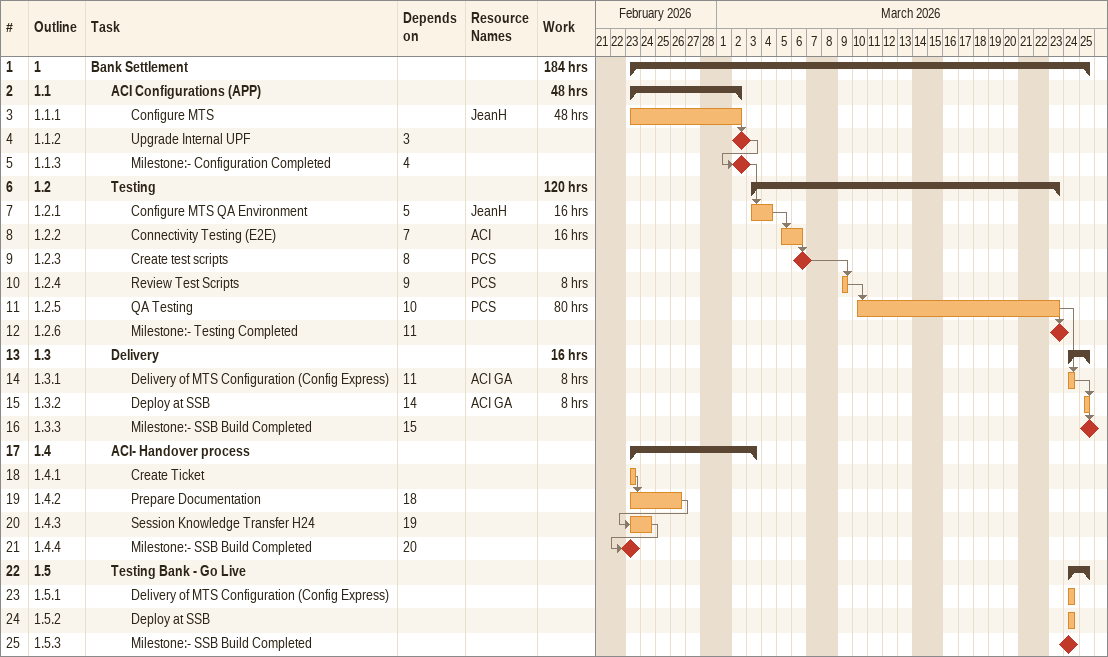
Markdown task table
| ID | WBS | Task | Start | Finish | Predecessors | Resources | Work (h) |
|---|---|---|---|---|---|---|---|
| 1 | 1 | **Bank Settlement** | 2026-02-23 | 2026-03-25 |  |  | 184 |
| 2 | 1.1 | **ACI Configurations (APP)** | 2026-02-23 | 2026-03-02 |  |  | 48 |
| 3 | 1.1.1 | Configure MTS | 2026-02-23 | 2026-03-02 |  | JeanH | 48 |
| 4 | 1.1.2 | Upgrade Internal UPF (milestone) | 2026-03-02 | 2026-03-02 | 3 |  |  |
| 5 | 1.1.3 | Milestone:- Configuration Completed (milestone) | 2026-03-02 | 2026-03-02 | 4 |  |  |
| 6 | 1.2 | **Testing** | 2026-03-03 | 2026-03-23 |  |  | 120 |
| 7 | 1.2.1 | Configure MTS QA Environment | 2026-03-03 | 2026-03-04 | 5 | JeanH | 16 |
| 8 | 1.2.2 | Connectivity Testing (E2E) | 2026-03-05 | 2026-03-06 | 7 | ACI | 16 |
| 9 | 1.2.3 | Create test scripts (milestone) | 2026-03-06 | 2026-03-06 | 8 | PCS |  |
| 10 | 1.2.4 | Review Test Scripts | 2026-03-09 | 2026-03-09 | 9 | PCS | 8 |
| 11 | 1.2.5 | QA Testing | 2026-03-10 | 2026-03-23 | 10 | PCS | 80 |
| 12 | 1.2.6 | Milestone:- Testing Completed (milestone) | 2026-03-23 | 2026-03-23 | 11 |  |  |
| 13 | 1.3 | **Delivery** | 2026-03-24 | 2026-03-25 |  |  | 16 |
| 14 | 1.3.1 | Delivery of MTS Configuration (Config Express) | 2026-03-24 | 2026-03-24 | 11 | ACI GA | 8 |
| 15 | 1.3.2 | Deploy at SSB | 2026-03-25 | 2026-03-25 | 14 | ACI GA | 8 |
| 16 | 1.3.3 | Milestone:- SSB Build Completed (milestone) | 2026-03-25 | 2026-03-25 | 15 |  |  |
| 17 | 1.4 | **ACI- Handover process** | 2026-02-23 | 2026-03-03 |  |  |  |
| 18 | 1.4.1 | Create Ticket | 2026-02-23 | 2026-02-23 |  |  |  |
| 19 | 1.4.2 | Prepare Documentation | 2026-02-23 | 2026-02-26 | 18 |  |  |
| 20 | 1.4.3 | Session Knowledge Transfer H24 | 2026-02-23 | 2026-02-24 | 19 |  |  |
| 21 | 1.4.4 | Milestone:- SSB Build Completed (milestone) | 2026-02-23 | 2026-02-23 | 20 |  |  |
| 22 | 1.5 | **Testing Bank - Go Live** | 2026-03-24 | 2026-03-25 |  |  |  |
| 23 | 1.5.1 | Delivery of MTS Configuration (Config Express) | 2026-03-24 | 2026-03-24 |  |  |  |
| 24 | 1.5.2 | Deploy at SSB | 2026-03-24 | 2026-03-24 |  |  |  |
| 25 | 1.5.3 | Milestone:- SSB Build Completed (milestone) | 2026-03-24 | 2026-03-24 |  |  |  |
